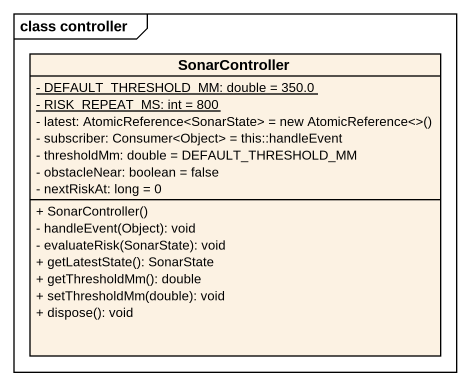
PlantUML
@startuml
mainframe class controller
hide circle
hide empty members
skinparam classAttributeIconSize 0
class SonarController {
  {static} - DEFAULT_THRESHOLD_MM: double = 350.0
  {static} - RISK_REPEAT_MS: int = 800
  {field} - latest: AtomicReference<SonarState> = new AtomicReference<>()
  - subscriber: Consumer<Object> = this::handleEvent
  - thresholdMm: double = DEFAULT_THRESHOLD_MM
  - obstacleNear: boolean = false
  - nextRiskAt: long = 0
  + SonarController()
  - handleEvent(Object): void
  - evaluateRisk(SonarState): void
  + getLatestState(): SonarState
  + getThresholdMm(): double
  + setThresholdMm(double): void
  + dispose(): void
}
@enduml
